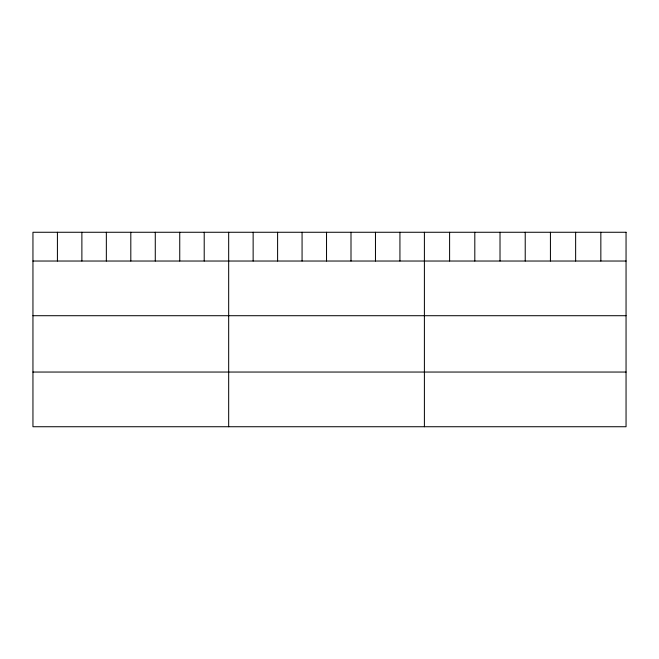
<?xml version="1.0" encoding="UTF-8"?>
<svg xmlns="http://www.w3.org/2000/svg" width="659" height="659" viewBox="0 0 659 659"><rect width="100%" height="100%" fill="white"/><g stroke="black" fill="none" stroke-linecap="round" stroke-linejoin="round"><path stroke-width="0.99" d="M32.95 261.03L626.05 261.03M32.95 315.71L626.05 315.71M32.95 372.047L626.05 372.047M600.843 232.265L600.843 261.03M575.636 232.265L575.636 261.03M550.43 232.265L550.43 261.03M525.223 232.265L525.223 261.03M500.016 232.265L500.016 261.03M474.809 232.265L474.809 261.03M449.603 232.265L449.603 261.03M424.396 232.265L424.396 426.735M399.931 232.265L399.931 261.03M375.465 232.265L375.465 261.03M351 232.265L351 261.03M326.534 232.265L326.534 261.03M302.069 232.265L302.069 261.03M277.604 232.265L277.604 261.03M253.138 232.265L253.138 261.03M228.673 232.265L228.673 426.735M204.208 232.265L204.208 261.03M179.742 232.265L179.742 261.03M155.277 232.265L155.277 261.03M130.811 232.265L130.811 261.03M106.346 232.265L106.346 261.03M81.881 232.265L81.881 261.03M57.415 232.265L57.415 261.03M626.05 232.265L32.95 232.265L32.95 426.735L626.05 426.735L626.05 232.265"/></g></svg>
